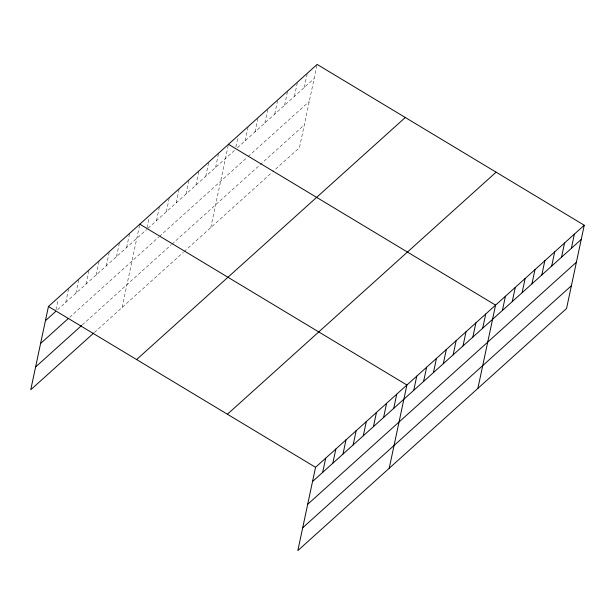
<?xml version="1.0" encoding="UTF-8"?>
<svg xmlns="http://www.w3.org/2000/svg" width="615" height="615" viewBox="0 0 615 615"><rect width="100%" height="100%" fill="white"/><g stroke="black" fill="none" stroke-linecap="round" stroke-linejoin="round"><path stroke-width="0.46" stroke-dasharray="3.08 2.31" d="M55.957 309.776L58.033 300.005M65.728 302.411L68.565 289.088M75.883 293.263L78.712 279.94M86.031 284.122L88.868 270.8M96.186 274.974L99.207 260.76M106.334 265.834L109.163 252.504M116.481 256.686L119.318 243.363M126.636 247.538L129.657 233.331M122.108 307.454L139.805 224.183M147.016 227.742L149.091 217.971M156.494 220.647L159.323 207.324M166.342 211.768L169.179 198.445M176.197 202.896L179.219 188.682M186.045 194.017L188.882 180.695M195.901 185.146L198.922 170.932M205.756 176.267L208.585 162.944M215.604 167.388L218.433 154.065M210.776 227.573L228.48 144.302M235.876 146.977L237.951 137.207M245.162 140.766L248.183 126.552M255.01 131.887L257.846 118.564M264.865 123.015L267.694 109.693M274.721 114.136L277.55 100.814M284.568 105.265L287.589 91.051M294.424 96.386L297.253 83.063M304.271 87.507L307.292 73.3M316.956 65.313L299.451 147.692L272.706 171.785M57.61 309.722L146.639 229.518M148.046 228.25L235.307 149.637M237.421 147.738L314.127 78.635M69.687 317.271L158.685 237.098M159.385 236.46L247.353 157.217M248.06 156.579L309.284 101.421M82.287 324.904L171.285 244.724M171.992 244.094L304.294 124.906M94.364 332.454L183.332 252.304M184.039 251.666L271.999 172.423"/><path stroke-width="0.92" d="M584.25 225.244L315.549 467.308L297.852 550.579L566.553 308.515L584.25 225.244L317.148 64.421L48.447 306.485L30.75 389.756L93.688 333.061M322.683 472.374L325.704 458.16M332.83 463.226L335.852 449.019M342.986 454.085L346.007 439.871M353.133 444.937L356.154 430.731M363.288 435.797L366.309 421.582M373.436 426.649L376.457 412.434M383.591 417.508L386.604 403.294M393.738 408.36L396.76 394.146M389.21 468.276L406.907 385.005L139.805 224.183M413.741 390.341L416.762 376.126M423.597 381.461L426.618 367.255M433.444 372.59L436.466 358.376M443.3 363.711L446.321 349.505M453.147 354.84L456.169 340.625M463.003 345.961L466.024 331.746M472.858 337.089L475.872 322.875M482.706 328.21L485.727 313.996M477.878 388.396L495.582 305.125L228.48 144.302M502.409 310.46L505.43 296.246M512.264 301.581L515.285 287.374M522.12 292.709L525.133 278.495M531.967 283.83L534.989 269.624M541.823 274.959L544.844 260.745M551.67 266.08L554.692 251.866M561.526 257.208L564.547 242.994M571.373 248.329L574.395 234.115M45.425 320.699L55.581 311.551M40.582 343.485L68.334 318.493M35.593 366.971L81.611 325.512M136.592 359.56L405.293 117.496M227.412 414.233L496.105 172.169M312.535 481.514L581.229 239.45M307.685 504.308L576.386 262.244M302.695 527.785L571.397 285.721M48.447 306.485L315.549 467.308"/></g></svg>
